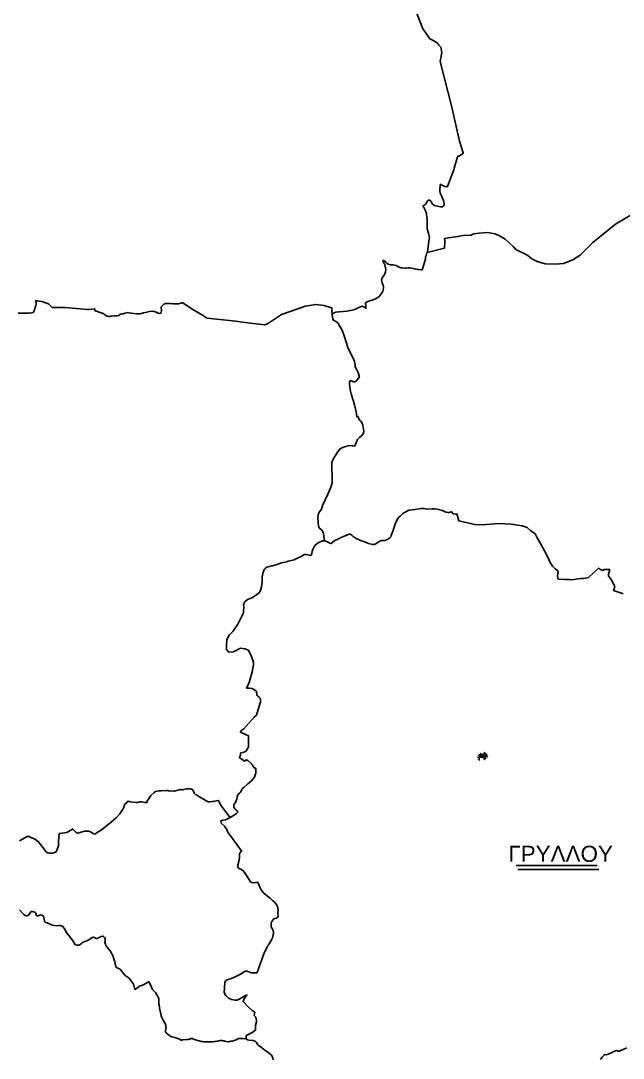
# Model space of a CAD drawing. Header units: metres. Extents: x 245125 to 394351, y 270578 to 4233311.
# Drawn here: x 291148 to 294904, y 4160331 to 4166793 of the extents above; entities that cross this region are included whole.
import ezdxf
from ezdxf.enums import TextEntityAlignment as Align
from ezdxf.lldxf.tags import DXFTag

# ---------------------------------------------------------------- set-up
doc = ezdxf.new("R2010")
doc.units = ezdxf.units.M
doc.linetypes.add('DASHDOT', pattern=[25.4, 12.7, -6.35, 0, -6.35])
for name, color, linetype in [('4495-(228-329)', 103, 'Continuous'), ('ASTOTA', 7, 'Continuous'), ('topo2018', 5, 'Continuous'), ('ΗΛΕΙΑ_Ονομασία ΟΤΑ_ΟΚΧΕ', 6, 'Continuous')]:
    doc.layers.add(name, color=color, linetype=linetype)
doc.styles.add('ARIAL', font='arial.ttf')
doc.styles.get("Standard").update_dxf_attribs({"font": 'arial.ttf'})
tags = doc.linetypes.add('HIDDEN', pattern=[0.375, 0.25, -0.125]).pattern_tags.tags
tags[6:7] = [DXFTag(74, 4), DXFTag(75, 0), DXFTag(340, '0'), DXFTag(46, 1.0), DXFTag(50, 0.0), DXFTag(44, 0.0), DXFTag(45, 0.0)]
tags[4:5] = [DXFTag(74, 4), DXFTag(75, 0), DXFTag(340, '0'), DXFTag(46, 1.0), DXFTag(50, 0.0), DXFTag(44, 0.0), DXFTag(45, 0.0)]

msp = doc.modelspace()

# ---------------------------------------------------------------- linework, layer by layer
at = {"layer": '4495-(228-329)', "color": 103}
for p, q in [((294236.6, 4161531.9), (294740.9, 4161531.9)), ((294247.4, 4161506.6), (294751.8, 4161506.6))]:
    msp.add_line(p, q, dxfattribs=at)
at = {"layer": 'ASTOTA', "color": 253, "linetype": 'HIDDEN', "ltscale": 300}
for points in [[(293609.9, 4166853.4), (293654.4, 4166743.2), (293666.7, 4166725.2), (293693.1, 4166686.2), (293695.7, 4166682.3), (293742.5, 4166656.3), (293755.1, 4166640.8), (293766.2, 4166627.2), (293772.4, 4166594.3), (293763, 4166538.8), (293835.1, 4166254.7), (293883.8, 4166043.5), (293904.9, 4165970.1), (293905.3, 4165968.4), (293906.3, 4165965.2), (293890.6, 4165956.4), (293880.9, 4165950.1), (293872.1, 4165949.8), (293870.7, 4165944.9), (293854, 4165889.6), (293844.6, 4165858.3), (293839.1, 4165843.3), (293808.8, 4165761), (293807.7, 4165758), (293792.6, 4165759.6), (293782, 4165764.5), (293768.2, 4165772.9), (293763.9, 4165773.1), (293762.1, 4165770.6), (293762, 4165760.3), (293760, 4165745.7), (293759.8, 4165732.1), (293763.3, 4165717.8), (293770.7, 4165701.9), (293782.4, 4165673.1), (293786.2, 4165662.5), (293787.8, 4165653.6), (293786.4, 4165642.4), (293781.6, 4165636.9), (293774.3, 4165633.9), (293763.3, 4165633), (293746, 4165636.7), (293727.3, 4165641.9), (293715.3, 4165650.9), (293705.9, 4165664.5), (293700.8, 4165672), (293694.6, 4165674.9), (293688.5, 4165674.5), (293683.9, 4165669.9), (293676.5, 4165658.5), (293672, 4165651.1), (293664.3, 4165644.3), (293655.4, 4165639.7), (293656.7, 4165637), (293668.1, 4165613.1), (293670.6, 4165607.7), (293677.8, 4165592.6), (293680.4, 4165563.8), (293680.5, 4165558.2), (293681.6, 4165520.4), (293682.2, 4165502.5), (293682.4, 4165496.1), (293687.8, 4165474.8), (293689.1, 4165469.4), (293695.7, 4165443.1), (293692.6, 4165421.4), (293682.5, 4165350.5), (293681.5, 4165349.2), (293679.7, 4165346.4), (293674.7, 4165329.7), (293671.9, 4165322.5), (293670.1, 4165310), (293663.7, 4165280.3), (293649.3, 4165241.6), (293648.7, 4165240.1), (293632.5, 4165242.5), (293622.1, 4165243.1), (293610.4, 4165245.4), (293596.1, 4165249.1), (293583.6, 4165252.5), (293574.8, 4165253.4), (293563.4, 4165253.6), (293552.2, 4165251.8), (293542.8, 4165251.4), (293526.6, 4165252.7), (293516.8, 4165254.6), (293502.2, 4165260.8), (293488.3, 4165268), (293477.9, 4165269.9), (293466.5, 4165271.8), (293453.8, 4165272.9), (293439.4, 4165276.9), (293430.2, 4165282.9), (293419.7, 4165292.4), (293410.7, 4165299.6), (293406.1, 4165298.8), (293404.5, 4165295.8), (293411, 4165284.1), (293416.8, 4165273.8), (293419.5, 4165264.6), (293422.2, 4165254), (293423, 4165241), (293421.5, 4165229), (293418.5, 4165217), (293413.3, 4165208), (293405.1, 4165197.7), (293398.2, 4165186.3), (293397.1, 4165175.9), (293401.7, 4165159.5), (293405.6, 4165149.1), (293408.5, 4165138.3), (293408.7, 4165127.1), (293407.4, 4165117.7), (293404.7, 4165107.2), (293399.9, 4165097.5), (293390.5, 4165085.3), (293379.5, 4165073.8), (293369.8, 4165066.5), (293359.6, 4165061), (293345.4, 4165054), (293331.8, 4165050.6), (293321.4, 4165047.7), (293302.6, 4165039.6), (293297, 4165034.7), (293300, 4165012.3), (293300, 4165002.3), (293287.4, 4165010.7), (293276.4, 4165014), (293259.4, 4165009.2), (293230.6, 4164993.9), (293213.1, 4164989.1), (293180, 4164982.8), (293156.9, 4164981.2), (293133.2, 4164980), (293129.3, 4164980), (293112.3, 4164977.5), (293100.8, 4164972.6), (293089.3, 4164965.8), (293088.3, 4164988.7), (293086.4, 4165004.6), (293084.6, 4165005.2), (293039.3, 4165018.5), (292987.1, 4165026.1), (292923.2, 4165014.4), (292773.2, 4164963.8), (292692, 4164909.5), (292684.8, 4164904.8), (292681.6, 4164902.6), (292677.9, 4164901.6), (292669.2, 4164899.1), (292666.6, 4164898.3), (292581, 4164908.3), (292515.8, 4164917), (292488.8, 4164920.6), (292311.2, 4164939.3), (292294.8, 4164949.4), (292290.6, 4164952.1), (292222, 4164994.8), (292184.9, 4165017.9), (292158.8, 4165036.1), (292157.9, 4165036.8), (292145.6, 4165033.7), (292132, 4165029.7), (292117.4, 4165028.5), (292098.1, 4165029.4), (292079.8, 4165031.1), (292062, 4165032.1), (292053.1, 4165030.9), (292046.3, 4165029), (292041, 4165026.8), (292030.9, 4165019.6), (292023.8, 4165010.5), (292024, 4165002), (292025.5, 4164993), (292024.9, 4164985.7), (292022.6, 4164977.5), (292019.4, 4164971.4), (292014, 4164968.5), (292004.5, 4164970.7), (291993.2, 4164977.7), (291980.5, 4164981.1), (291968.7, 4164983.3), (291951.8, 4164981.8), (291934.5, 4164977.6), (291914.2, 4164974.1), (291892.5, 4164966.1), (291889.1, 4164966.4), (291883.6, 4164966.7), (291869, 4164967.7), (291837, 4164971.4), (291825.2, 4164972.3), (291815.1, 4164974.7), (291808.2, 4164973.9), (291797.4, 4164971.2), (291788.7, 4164967.7), (291779.4, 4164966.9), (291770.6, 4164965.2), (291767, 4164962.3), (291763.5, 4164958.5), (291760.5, 4164956.9), (291756.3, 4164955.7), (291747, 4164955.1), (291730.9, 4164955.1), (291711.1, 4164953.2), (291705.3, 4164952.5), (291699.2, 4164950.8), (291694.7, 4164950.5), (291675.8, 4164956.3), (291673.9, 4164956.9), (291673.6, 4164961.6), (291669.4, 4164965.9), (291661.6, 4164968.9), (291638.2, 4164976.6), (291621.2, 4164983.8), (291618, 4164984.5), (291612.3, 4164985.8), (291611.1, 4164986.1), (291609.3, 4164997.4), (291607.4, 4164997.3), (291571.6, 4164994.1), (291564.1, 4164994.7), (291448.3, 4165004.1), (291423, 4165006.2), (291410, 4165007.3), (291343.6, 4165005.9), (291321.4, 4165029.5), (291280.3, 4165043.2), (291249.9, 4165047.6), (291240.7, 4165047.4), (291239.6, 4165047.4), (291243.6, 4165038.8), (291244.8, 4165035.4), (291245.3, 4165031.8), (291244.9, 4165027), (291243, 4165018.4), (291236.9, 4165001.3), (291234.9, 4164996.3), (291234.3, 4164991.7), (291233, 4164986.7), (291230.9, 4164981.8), (291228.6, 4164978.5), (291224.2, 4164975.6), (291214.9, 4164973.9), (291202.8, 4164971.7), (291186.6, 4164970.3), (291153.9, 4164971.8), (291131.4, 4164971.6)], [(293609.9, 4166853.4), (293654.4, 4166743.2), (293666.7, 4166725.2), (293693.1, 4166686.2), (293695.7, 4166682.3), (293742.5, 4166656.3), (293755.1, 4166640.8), (293766.2, 4166627.2), (293772.4, 4166594.3), (293763, 4166538.8), (293835.1, 4166254.7), (293883.8, 4166043.5), (293904.9, 4165970.1), (293905.3, 4165968.4), (293906.3, 4165965.2), (293890.6, 4165956.4), (293880.9, 4165950.1), (293872.1, 4165949.8), (293870.7, 4165944.9), (293854, 4165889.6), (293844.6, 4165858.3), (293839.1, 4165843.3), (293808.8, 4165761), (293807.7, 4165758), (293792.6, 4165759.6), (293782, 4165764.5), (293768.2, 4165772.9), (293763.9, 4165773.1), (293762.1, 4165770.6), (293762, 4165760.3), (293760, 4165745.7), (293759.8, 4165732.1), (293763.3, 4165717.8), (293770.7, 4165701.9), (293782.4, 4165673.1), (293786.2, 4165662.5), (293787.8, 4165653.6), (293786.4, 4165642.4), (293781.6, 4165636.9), (293774.3, 4165633.9), (293763.3, 4165633), (293746, 4165636.7), (293727.3, 4165641.9), (293715.3, 4165650.9), (293705.9, 4165664.5), (293700.8, 4165672), (293694.6, 4165674.9), (293688.5, 4165674.5), (293683.9, 4165669.9), (293676.5, 4165658.5), (293672, 4165651.1), (293664.3, 4165644.3), (293655.4, 4165639.7), (293656.7, 4165637), (293668.1, 4165613.1), (293670.6, 4165607.7), (293677.8, 4165592.6), (293680.4, 4165563.8), (293680.5, 4165558.2), (293681.6, 4165520.4), (293682.2, 4165502.5), (293682.4, 4165496.1), (293687.8, 4165474.8), (293689.1, 4165469.4), (293695.7, 4165443.1), (293692.6, 4165421.4), (293682.5, 4165350.5), (293681.5, 4165349.2), (293679.7, 4165346.4), (293674.7, 4165329.7), (293671.9, 4165322.5), (293670.1, 4165310), (293663.7, 4165280.3), (293649.3, 4165241.6), (293648.7, 4165240.1), (293632.5, 4165242.5), (293622.1, 4165243.1), (293610.4, 4165245.4), (293596.1, 4165249.1), (293583.6, 4165252.5), (293574.8, 4165253.4), (293563.4, 4165253.6), (293552.2, 4165251.8), (293542.8, 4165251.4), (293526.6, 4165252.7), (293516.8, 4165254.6), (293502.2, 4165260.8), (293488.3, 4165268), (293477.9, 4165269.9), (293466.5, 4165271.8), (293453.8, 4165272.9), (293439.4, 4165276.9), (293430.2, 4165282.9), (293419.7, 4165292.4), (293410.7, 4165299.6), (293406.1, 4165298.8), (293404.5, 4165295.8), (293411, 4165284.1), (293416.8, 4165273.8), (293419.5, 4165264.6), (293422.2, 4165254), (293423, 4165241), (293421.5, 4165229), (293418.5, 4165217), (293413.3, 4165208), (293405.1, 4165197.7), (293398.2, 4165186.3), (293397.1, 4165175.9), (293401.7, 4165159.5), (293405.6, 4165149.1), (293408.5, 4165138.3), (293408.7, 4165127.1), (293407.4, 4165117.7), (293404.7, 4165107.2), (293399.9, 4165097.5), (293390.5, 4165085.3), (293379.5, 4165073.8), (293369.8, 4165066.5), (293359.6, 4165061), (293345.4, 4165054), (293331.8, 4165050.6), (293321.4, 4165047.7), (293302.6, 4165039.6), (293297, 4165034.7), (293300, 4165012.3), (293300, 4165002.3), (293287.4, 4165010.7), (293276.4, 4165014), (293259.4, 4165009.2), (293230.6, 4164993.9), (293213.1, 4164989.1), (293180, 4164982.8), (293156.9, 4164981.2), (293133.2, 4164980), (293129.3, 4164980), (293112.3, 4164977.5), (293100.8, 4164972.6), (293089.3, 4164965.8), (293088.3, 4164988.7), (293086.4, 4165004.6), (293084.6, 4165005.2), (293039.3, 4165018.5), (292987.1, 4165026.1), (292923.2, 4165014.4), (292773.2, 4164963.8), (292692, 4164909.5), (292684.8, 4164904.8), (292681.6, 4164902.6), (292677.9, 4164901.6), (292669.2, 4164899.1), (292666.6, 4164898.3), (292581, 4164908.3), (292515.8, 4164917), (292488.8, 4164920.6), (292311.2, 4164939.3), (292294.8, 4164949.4), (292290.6, 4164952.1), (292222, 4164994.8), (292184.9, 4165017.9), (292158.8, 4165036.1), (292157.9, 4165036.8), (292145.6, 4165033.7), (292132, 4165029.7), (292117.4, 4165028.5), (292098.1, 4165029.4), (292079.8, 4165031.1), (292062, 4165032.1), (292053.1, 4165030.9), (292046.3, 4165029), (292041, 4165026.8), (292030.9, 4165019.6), (292023.8, 4165010.5), (292024, 4165002), (292025.5, 4164993), (292024.9, 4164985.7), (292022.6, 4164977.5), (292019.4, 4164971.4), (292014, 4164968.5), (292004.5, 4164970.7), (291993.2, 4164977.7), (291980.5, 4164981.1), (291968.7, 4164983.3), (291951.8, 4164981.8), (291934.5, 4164977.6), (291914.2, 4164974.1), (291892.5, 4164966.1), (291889.1, 4164966.4), (291883.6, 4164966.7), (291869, 4164967.7), (291837, 4164971.4), (291825.2, 4164972.3), (291815.1, 4164974.7), (291808.2, 4164973.9), (291797.4, 4164971.2), (291788.7, 4164967.7), (291779.4, 4164966.9), (291770.6, 4164965.2), (291767, 4164962.3), (291763.5, 4164958.5), (291760.5, 4164956.9), (291756.3, 4164955.7), (291747, 4164955.1), (291730.9, 4164955.1), (291711.1, 4164953.2), (291705.3, 4164952.5), (291699.2, 4164950.8), (291694.7, 4164950.5), (291675.8, 4164956.3), (291673.9, 4164956.9), (291673.6, 4164961.6), (291669.4, 4164965.9), (291661.6, 4164968.9), (291638.2, 4164976.6), (291621.2, 4164983.8), (291618, 4164984.5), (291612.3, 4164985.8), (291611.1, 4164986.1), (291609.3, 4164997.4), (291607.4, 4164997.3), (291571.6, 4164994.1), (291564.1, 4164994.7), (291448.3, 4165004.1), (291423, 4165006.2), (291410, 4165007.3), (291343.6, 4165005.9), (291321.4, 4165029.5), (291280.3, 4165043.2), (291249.9, 4165047.6), (291240.7, 4165047.4), (291239.6, 4165047.4), (291243.6, 4165038.8), (291244.8, 4165035.4), (291245.3, 4165031.8), (291244.9, 4165027), (291243, 4165018.4), (291236.9, 4165001.3), (291234.9, 4164996.3), (291234.3, 4164991.7), (291233, 4164986.7), (291230.9, 4164981.8), (291228.6, 4164978.5), (291224.2, 4164975.6), (291214.9, 4164973.9), (291202.8, 4164971.7), (291186.6, 4164970.3), (291153.9, 4164971.8), (291131.4, 4164971.6)], [(294904, 4163223.7), (294899.1, 4163225.2), (294842.1, 4163242.9), (294847.5, 4163254), (294851.4, 4163269.7), (294844.3, 4163282.1), (294825.5, 4163315.6), (294811, 4163333), (294812.6, 4163345.5), (294819.1, 4163374.2), (294816.3, 4163374.3), (294793.4, 4163375.5), (294784.8, 4163374.9), (294775.8, 4163369.2), (294762.3, 4163373.8), (294749.9, 4163382.4), (294687.8, 4163324.4), (294657.3, 4163318.8), (294637.4, 4163317.7), (294595.3, 4163312.4), (294578.3, 4163309.6), (294566, 4163311.4), (294537.4, 4163312.8), (294500, 4163314.6), (294495.1, 4163318.1), (294493, 4163336.5), (294496.9, 4163355.3), (294493, 4163369.1), (294479.5, 4163379), (294466.6, 4163391.6), (294462.1, 4163396), (294446.2, 4163421.5), (294439.3, 4163437), (294423.5, 4163472.1), (294389.3, 4163532.9), (294387.1, 4163536.8), (294369.4, 4163568.3), (294353.7, 4163596.1), (294326.8, 4163615.6), (294304.3, 4163637.3), (294273.9, 4163647), (294203.3, 4163657.2), (294127.5, 4163660.4), (294024.3, 4163652.9), (293977.5, 4163654.7), (293879.7, 4163677.4), (293867, 4163722), (293855.4, 4163719.9), (293844.9, 4163722), (293840.3, 4163725.2), (293834.3, 4163733.1), (293830.3, 4163734.4), (293821.1, 4163730.7), (293813.2, 4163729.8), (293798, 4163732), (293778, 4163741.2), (293743, 4163750.7), (293729.2, 4163752.7), (293711.7, 4163752.6), (293678.7, 4163751.3), (293662.1, 4163753.9), (293644.1, 4163754.1), (293632.6, 4163751.9), (293604.2, 4163747.4), (293573.6, 4163744.1), (293569.5, 4163743.4), (293563.5, 4163742.3), (293545.2, 4163732), (293529.9, 4163724.3), (293524.3, 4163717.3), (293512.9, 4163706.5), (293503.2, 4163698.3), (293492.9, 4163681.5), (293483.2, 4163662.8), (293469.3, 4163619.8), (293463.3, 4163603.5), (293457.5, 4163585.6), (293454.3, 4163577.8), (293445.7, 4163570.7), (293435.4, 4163564.4), (293424.4, 4163557), (293417, 4163555.4), (293399.9, 4163555.4), (293386.5, 4163550.7), (293375.7, 4163544.1), (293361.5, 4163534.6), (293352.3, 4163530.2), (293346.5, 4163529.6), (293334.1, 4163532), (293315.8, 4163537.1), (293286, 4163549.8), (293273, 4163554.1), (293257.3, 4163558.7), (293238.2, 4163568.6), (293221.2, 4163580), (293213.1, 4163586.7), (293207.9, 4163591.1), (293202.8, 4163593.8), (293197.4, 4163594.4), (293190.2, 4163592.4), (293164.3, 4163582.1), (293150.6, 4163575.5), (293119.6, 4163561.8), (293106.9, 4163555.1), (293088.4, 4163542.2), (293088, 4163541.7), (293083, 4163535), (293080.3, 4163535.9), (293074, 4163538), (293059.4, 4163546.6), (293042, 4163553), (293037.8, 4163580.2), (293034.9, 4163600.2), (293032.1, 4163609.6), (293026.1, 4163616.7), (293010.9, 4163632), (293004.6, 4163645.5), (293002.8, 4163669.9), (293000.3, 4163698.8), (293001.4, 4163715.5), (293006.8, 4163727.7), (293022.7, 4163749.5), (293030.1, 4163772.5), (293062.9, 4163843.6), (293078.6, 4163882.1), (293087.1, 4163906.4), (293087.6, 4163908.1), (293089.3, 4163913), (293090.3, 4163916.1), (293088.1, 4164043.1), (293102.8, 4164072.9), (293123.6, 4164105.5), (293137.1, 4164124.7), (293145.1, 4164129.4), (293155.1, 4164135.4), (293172.1, 4164141.3), (293188.2, 4164145.3), (293197.1, 4164146.1), (293213.2, 4164145.4), (293220.7, 4164144), (293228.8, 4164143.8), (293232.1, 4164149.3), (293240, 4164170.7), (293247.6, 4164184.9), (293261, 4164198.1), (293273.1, 4164207.2), (293281.9, 4164218.9), (293285.9, 4164232.5), (293285.6, 4164249.6), (293281.1, 4164272.9), (293274.7, 4164289.7), (293264.5, 4164302.4), (293257.7, 4164307.3), (293252.4, 4164325.6), (293252.2, 4164326.3), (293250.5, 4164328.1), (293247.3, 4164326.1), (293243.8, 4164325.5), (293238.8, 4164356.1), (293228.9, 4164399.6), (293220.4, 4164430.2), (293217.5, 4164432.6), (293208.5, 4164469.4), (293203.5, 4164484.8), (293199.9, 4164511.3), (293197, 4164530.4), (293196.9, 4164531.3), (293196.5, 4164538.3), (293197.7, 4164544), (293199, 4164548.2), (293200.4, 4164550.1), (293202.9, 4164550.5), (293207.4, 4164549.2), (293224.3, 4164542.6), (293230, 4164543.4), (293237.1, 4164547.1), (293242.5, 4164552.1), (293246.7, 4164558), (293249.5, 4164565.3), (293251.1, 4164566), (293254.5, 4164567.6), (293259.7, 4164569.9), (293251.5, 4164602.4), (293240.7, 4164622.2), (293233.7, 4164636.9), (293231.7, 4164651.7), (293229.2, 4164671.2), (293222.8, 4164687.7), (293210, 4164709.3), (293186.5, 4164757.5), (293166.1, 4164823.9), (293152.3, 4164864.9), (293136, 4164892.5), (293124.7, 4164910.1), (293112.6, 4164918.7), (293096.9, 4164927.1), (293092.6, 4164933.6), (293090.9, 4164948.2), (293090, 4164958), (293089.3, 4164965.8), (293100.8, 4164972.6), (293112.3, 4164977.5), (293129.3, 4164980), (293133.2, 4164980), (293156.9, 4164981.2), (293180, 4164982.8), (293213.1, 4164989.1), (293230.6, 4164993.9), (293259.4, 4165009.2), (293276.4, 4165014), (293287.4, 4165010.7), (293300, 4165002.3), (293300, 4165010.1), (293300, 4165012.3), (293297, 4165034.7), (293302.6, 4165039.6), (293321.4, 4165047.7), (293331.8, 4165050.6), (293345.4, 4165054), (293359.6, 4165061), (293369.8, 4165066.5), (293379.5, 4165073.8), (293390.5, 4165085.3), (293399.9, 4165097.5), (293404.7, 4165107.2), (293407.4, 4165117.7), (293408.7, 4165127.1), (293408.5, 4165138.3), (293405.6, 4165149.1), (293401.7, 4165159.5), (293397.1, 4165175.9), (293398.2, 4165186.3), (293405.1, 4165197.7), (293413.3, 4165208), (293418.5, 4165217), (293421.5, 4165229), (293423, 4165241), (293422.2, 4165254), (293419.5, 4165264.6), (293416.8, 4165273.8), (293411, 4165284.1), (293404.5, 4165295.8), (293406.1, 4165298.8), (293410.7, 4165299.6), (293419.7, 4165292.4), (293430.2, 4165282.9), (293439.4, 4165276.9), (293453.8, 4165272.9), (293466.5, 4165271.8), (293477.9, 4165269.9), (293488.3, 4165268), (293502.2, 4165260.8), (293516.8, 4165254.6), (293526.6, 4165252.7), (293542.8, 4165251.4), (293552.2, 4165251.8), (293563.4, 4165253.6), (293574.8, 4165253.4), (293583.6, 4165252.5), (293596.1, 4165249.1), (293610.4, 4165245.4), (293622.1, 4165243.1), (293632.5, 4165242.5), (293648.7, 4165240.1), (293649.3, 4165241.6), (293663.7, 4165280.3), (293670.1, 4165310), (293671.9, 4165322.5), (293674.7, 4165329.7), (293679.7, 4165346.4), (293681.5, 4165349.2), (293789.2, 4165375.4), (293792.2, 4165418.4), (293792.5, 4165421.9), (293790.5, 4165436.6), (293814.8, 4165439.9), (293872.6, 4165448.7), (293916.4, 4165457.3), (293937.8, 4165455.5), (293952.6, 4165456.7), (293969.2, 4165466.1), (294005.9, 4165468.9), (294058, 4165473.5), (294106.2, 4165465.3), (294135.5, 4165451.2), (294167.5, 4165432.6), (294217.7, 4165387.4), (294231.9, 4165369.5), (294242.9, 4165364.6), (294255.1, 4165357.8), (294282.3, 4165345.3), (294308.7, 4165329.7), (294332.9, 4165310.3), (294367.9, 4165293.2), (294415.9, 4165278.9), (294480.4, 4165277.2), (294531.2, 4165281.2), (294588.5, 4165303), (294635.7, 4165332.1), (294668.2, 4165365.4), (294713.9, 4165412.3), (294801, 4165482.4), (294854.8, 4165525.9), (294957.4, 4165585.4)], [(291131.4, 4164971.6), (291153.9, 4164971.8), (291186.6, 4164970.3), (291202.8, 4164971.7), (291214.9, 4164973.9), (291224.2, 4164975.6), (291228.6, 4164978.5), (291230.9, 4164981.8), (291233, 4164986.7), (291234.3, 4164991.7), (291234.9, 4164996.3), (291236.9, 4165001.3), (291243, 4165018.4), (291244.9, 4165027), (291245.3, 4165031.8), (291244.8, 4165035.4), (291243.6, 4165038.8), (291239.6, 4165047.4), (291240.7, 4165047.4), (291249.9, 4165047.6), (291280.3, 4165043.2), (291321.4, 4165029.5), (291343.6, 4165005.9), (291410, 4165007.3), (291423, 4165006.2), (291448.3, 4165004.1), (291564.1, 4164994.7), (291571.6, 4164994.1), (291607.4, 4164997.3), (291609.3, 4164997.4), (291611.1, 4164986.1), (291612.3, 4164985.8), (291618, 4164984.5), (291621.2, 4164983.8), (291638.2, 4164976.6), (291661.6, 4164968.9), (291669.4, 4164965.9), (291673.6, 4164961.6), (291673.9, 4164956.9), (291675.8, 4164956.3), (291694.7, 4164950.5), (291699.2, 4164950.8), (291705.3, 4164952.5), (291711.1, 4164953.2), (291730.9, 4164955.1), (291747, 4164955.1), (291756.3, 4164955.7), (291760.5, 4164956.9), (291763.5, 4164958.5), (291767, 4164962.3), (291770.6, 4164965.2), (291779.4, 4164966.9), (291788.7, 4164967.7), (291797.4, 4164971.2), (291808.2, 4164973.9), (291815.1, 4164974.7), (291825.2, 4164972.3), (291837, 4164971.4), (291869, 4164967.7), (291883.6, 4164966.7), (291889.1, 4164966.4), (291892.5, 4164966.1), (291914.2, 4164974.1), (291934.5, 4164977.6), (291951.8, 4164981.8), (291968.7, 4164983.3), (291980.5, 4164981.1), (291993.2, 4164977.7), (292004.5, 4164970.7), (292014, 4164968.5), (292019.4, 4164971.4), (292022.6, 4164977.5), (292024.9, 4164985.7), (292025.5, 4164993), (292024, 4165002), (292023.8, 4165010.5), (292030.9, 4165019.6), (292041, 4165026.8), (292046.3, 4165029), (292053.1, 4165030.9), (292062, 4165032.1), (292079.8, 4165031.1), (292098.1, 4165029.4), (292117.4, 4165028.5), (292132, 4165029.7), (292145.6, 4165033.7), (292157.9, 4165036.8), (292158.8, 4165036.1), (292184.9, 4165017.9), (292222, 4164994.8), (292290.6, 4164952.1), (292294.8, 4164949.4), (292311.2, 4164939.3), (292488.8, 4164920.6), (292515.8, 4164917), (292581, 4164908.3), (292666.6, 4164898.3), (292669.2, 4164899.1), (292677.9, 4164901.6), (292681.6, 4164902.6), (292684.8, 4164904.8), (292692, 4164909.5), (292773.2, 4164963.8), (292923.2, 4165014.4), (292987.1, 4165026.1), (293039.3, 4165018.5), (293084.6, 4165005.2), (293086.4, 4165004.6), (293088.3, 4164988.7), (293089.3, 4164965.8), (293090, 4164958.1), (293090.9, 4164948.2), (293092.6, 4164933.6), (293096.9, 4164927.1), (293112.6, 4164918.7), (293124.7, 4164910.1), (293136, 4164892.5), (293152.3, 4164864.9), (293166.1, 4164823.9), (293186.5, 4164757.5), (293210, 4164709.3), (293222.8, 4164687.7), (293229.2, 4164671.2), (293231.7, 4164651.7), (293233.7, 4164636.9), (293240.7, 4164622.2), (293251.5, 4164602.4), (293259.7, 4164569.9), (293254.5, 4164567.6), (293251.1, 4164566), (293249.5, 4164565.3), (293246.7, 4164558), (293242.5, 4164552.1), (293237.1, 4164547.1), (293230, 4164543.4), (293224.3, 4164542.6), (293207.4, 4164549.2), (293202.9, 4164550.5), (293200.4, 4164550.1), (293199, 4164548.2), (293197.7, 4164544), (293196.5, 4164538.3), (293196.9, 4164531.3), (293197, 4164530.4), (293199.9, 4164511.3), (293203.5, 4164484.8), (293208.5, 4164469.4), (293217.5, 4164432.6), (293220.4, 4164430.2), (293228.9, 4164399.6), (293238.8, 4164356.1), (293243.8, 4164325.5), (293247.3, 4164326.1), (293250.5, 4164328.1), (293252.2, 4164326.3), (293252.4, 4164325.6), (293257.7, 4164307.3), (293264.5, 4164302.4), (293274.7, 4164289.7), (293281.1, 4164272.9), (293285.6, 4164249.6), (293285.9, 4164232.5), (293281.9, 4164218.9), (293273.1, 4164207.2), (293261, 4164198.1), (293247.6, 4164184.9), (293240, 4164170.7), (293232.1, 4164149.3), (293228.8, 4164143.8), (293220.7, 4164144), (293213.2, 4164145.4), (293197.1, 4164146.1), (293188.2, 4164145.3), (293172.1, 4164141.3), (293155.1, 4164135.4), (293145.1, 4164129.4), (293137.1, 4164124.7), (293123.6, 4164105.5), (293102.8, 4164072.9), (293088.1, 4164043.1), (293090.3, 4163916.1), (293089.3, 4163913), (293087.6, 4163908.1), (293087.1, 4163906.4), (293078.6, 4163882.1), (293062.9, 4163843.6), (293030.1, 4163772.5), (293022.7, 4163749.5), (293006.8, 4163727.7), (293001.4, 4163715.5), (293000.3, 4163698.8), (293002.8, 4163669.9), (293004.6, 4163645.5), (293010.9, 4163632), (293026.1, 4163616.7), (293032.1, 4163609.6), (293034.9, 4163600.2), (293037.8, 4163580.2), (293042, 4163553), (293030, 4163553.7), (293001.4, 4163541.2), (292982, 4163523.8), (292970.7, 4163504.4), (292965.1, 4163488.6), (292962.5, 4163471.7), (292956.3, 4163460.9), (292929.2, 4163467.8), (292917.6, 4163468.3), (292896.5, 4163454.7), (292878.4, 4163446.8), (292853, 4163435.8), (292814.6, 4163425.6), (292806.2, 4163423.4), (292773.6, 4163416.8), (292738.9, 4163402.9), (292718.2, 4163397.9), (292712.8, 4163396.5), (292682.2, 4163388.6), (292672.9, 4163382.9), (292664.6, 4163374.4), (292657.2, 4163350.4), (292653.9, 4163328.9), (292653.3, 4163319.4), (292653.3, 4163319.3), (292653.1, 4163316.2), (292652.1, 4163299.1), (292648.9, 4163264), (292640.1, 4163239.4), (292629.8, 4163225.4), (292614.4, 4163214.4), (292593.2, 4163199.3), (292577.6, 4163194.6), (292562.3, 4163186.9), (292548.5, 4163177.9), (292541.6, 4163167.6), (292537.6, 4163153.3), (292537.9, 4163140.1), (292537.2, 4163117.1), (292535.9, 4163104), (292527.3, 4163083.2), (292513.2, 4163059.4), (292501.7, 4163034.8), (292477.9, 4163001), (292469.8, 4162989.5), (292447, 4162966), (292433, 4162939.3), (292430.1, 4162902.7), (292430.6, 4162876.7), (292446.1, 4162860.5), (292474.5, 4162862), (292517.2, 4162885), (292545.6, 4162880.9), (292567.3, 4162872.4), (292576.4, 4162852.9), (292582.1, 4162843), (292598.8, 4162798.1), (292598.9, 4162780.6), (292595.9, 4162759.8), (292593.3, 4162744.6), (292584.6, 4162714.8), (292577.3, 4162692), (292569.1, 4162664.5), (292562, 4162649.4), (292555.5, 4162636), (292555.9, 4162636), (292571.8, 4162636.6), (292572.9, 4162636.4), (292590, 4162633.2), (292608.4, 4162623.5), (292617.1, 4162615.4), (292618.6, 4162608.8), (292619.2, 4162602.9), (292619.1, 4162593.6), (292621.1, 4162589.4), (292626.9, 4162585.3), (292632, 4162581.7), (292641.1, 4162572.7), (292642.6, 4162564.7), (292642.1, 4162548.1), (292633.4, 4162522.9), (292618.8, 4162468.3), (292602.5, 4162455.8), (292537.5, 4162379.4), (292522.7, 4162371.4), (292517.9, 4162360.6), (292549.4, 4162346.6), (292567.5, 4162339.1), (292567.8, 4162271.2), (292562.9, 4162262.5), (292553, 4162244.8), (292545.6, 4162239.4), (292533.5, 4162235.4), (292519.9, 4162231.9), (292517.1, 4162228.7), (292518.9, 4162221.4), (292517.6, 4162215.4), (292512.8, 4162208.1), (292514.3, 4162200.8), (292543.7, 4162181.6), (292552.5, 4162189.2), (292560.6, 4162187.4), (292564, 4162185.1), (292584.9, 4162166.9), (292590.6, 4162160.4), (292595.2, 4162152.8), (292601.6, 4162143.5), (292606.2, 4162138), (292614.6, 4162136.9), (292613.3, 4162121.8), (292612.9, 4162113.8), (292613.3, 4162107), (292609.9, 4162095.6), (292605.1, 4162081.6), (292583.9, 4162057.1), (292576.4, 4162050.5), (292574.4, 4162048.7), (292563.7, 4162039.7), (292562.4, 4162038.3), (292558.6, 4162035.3), (292540.1, 4162019.8), (292530.8, 4162010.7), (292527.3, 4162006.1), (292525.6, 4162003.8), (292521.8, 4161994.4), (292517.8, 4161987.8), (292512, 4161982.1), (292504.3, 4161974.7), (292501.7, 4161970.4), (292500.1, 4161965.4), (292494.6, 4161944.9), (292490.9, 4161933.9), (292486.2, 4161924.5), (292476.3, 4161912), (292477.1, 4161896.4), (292478.4, 4161890.2), (292484.9, 4161881.3), (292491.8, 4161876.5), (292496.8, 4161871.6), (292499.8, 4161867.1), (292502, 4161863.7), (292490.9, 4161851.9), (292454.3, 4161830.1), (292450.4, 4161833.4), (292394.4, 4161908.3), (292389.2, 4161916.3), (292386.6, 4161922.7), (292385, 4161928.5), (292381, 4161935.2), (292379.2, 4161934.9), (292348.7, 4161929.6), (292342.1, 4161928.7), (292326.6, 4161927.2), (292320.1, 4161927.3), (292316, 4161927.7), (292311.5, 4161929.1), (292307.8, 4161931), (292261.7, 4161958.1), (292247.3, 4161967.4), (292242.8, 4161970.2), (292239.7, 4161971.8), (292237.2, 4161973.8), (292232.9, 4161977.9), (292230.1, 4161982.1), (292227.7, 4161986.8), (292222.5, 4161998.1), (292220.5, 4162001.5), (292216.8, 4162005.2), (292212.5, 4162007.3), (292207.2, 4162008.4), (292202.2, 4162009.1), (292196.3, 4162009.3), (292187.1, 4162009.2), (292180.9, 4162008.6), (292174, 4162007.4), (292165.2, 4162004.9), (292158.6, 4162003.2), (292153.8, 4162002.4), (292149.7, 4162002.6), (292146.5, 4162004), (292144.9, 4162004.7), (292141.5, 4162003.7), (292107, 4161994.9), (292103.4, 4161994.5), (292086.9, 4161995.1), (292083.6, 4161995), (292075, 4161995.1), (292071.1, 4161995.6), (292067.7, 4161996.3), (292065.4, 4161997.2), (292061.6, 4161998.6), (292060, 4161999), (292058.2, 4161999), (292056.1, 4161998.8), (292023.8, 4161996.3), (292008.9, 4161995.7), (291989, 4161992.8), (291980, 4161986.6), (291958.6, 4161968), (291950.5, 4161954.4), (291945.4, 4161944.6), (291938.8, 4161936.8), (291935.8, 4161929.8), (291934.2, 4161922.8), (291922.1, 4161924.2), (291903.9, 4161927.7), (291891.2, 4161927.7), (291881.5, 4161925), (291876.1, 4161922.8), (291870.4, 4161923.4), (291849.8, 4161926.3), (291830.2, 4161927.1), (291815, 4161931.4), (291806.6, 4161922.4), (291798.2, 4161913.1), (291792.9, 4161903), (291790.1, 4161893), (291782.8, 4161878), (291765.1, 4161852.4), (291742.2, 4161827.5), (291712.6, 4161800.1), (291650.9, 4161753.7), (291625.4, 4161735.9), (291613.4, 4161727.6), (291606, 4161726.7), (291600.6, 4161729.9), (291582.9, 4161740.8), (291570.4, 4161744.4), (291557.4, 4161745.1), (291545.8, 4161744.6), (291531.7, 4161740.5), (291512.9, 4161734.9), (291502, 4161732.4), (291494.8, 4161735.9), (291471.4, 4161760.4), (291466, 4161754.1), (291456.7, 4161748.2), (291435.8, 4161737.6), (291406, 4161732.7), (291387, 4161729.6), (291383.7, 4161683.3), (291383.7, 4161652.9), (291373, 4161625.7), (291368.8, 4161617.2), (291365.8, 4161614.6), (291361.8, 4161611.3), (291345.8, 4161608.3), (291324.7, 4161607.8), (291316.3, 4161609.8), (291305.7, 4161616), (291299.7, 4161624.1), (291293.4, 4161633.3), (291256.3, 4161681.2), (291250.2, 4161685.6), (291246.8, 4161687.4), (291241.9, 4161692.1), (291239.5, 4161693.6), (291227.3, 4161698.9), (291210.5, 4161706.4), (291201, 4161711.2), (291188.2, 4161711.1), (291141.5, 4161683.9)], [(292722.1, 4160321.2), (292717.5, 4160338.9), (292714, 4160345.7), (292709.5, 4160351.4), (292697.3, 4160362.1), (292670.2, 4160380.8), (292648.4, 4160397.6), (292629, 4160411.3), (292624.4, 4160415.7), (292621.2, 4160422.6), (292617.7, 4160429.5), (292612.3, 4160434.6), (292606.6, 4160437.7), (292596.1, 4160440.1), (292570.5, 4160444.1), (292562, 4160445.5), (292553.5, 4160451.2), (292554.4, 4160467.9), (292556.8, 4160473.6), (292574.2, 4160482.9), (292594, 4160493.4), (292612.1, 4160506.7), (292611.6, 4160533.5), (292617.2, 4160561.4), (292615.3, 4160575.8), (292613.3, 4160587.3), (292604.2, 4160597.1), (292608.3, 4160616.7), (292591.3, 4160627.5), (292565.3, 4160650), (292533.7, 4160683.4), (292545.1, 4160708.5), (292558.3, 4160722.6), (292558.3, 4160725.2), (292553.2, 4160724.4), (292544.2, 4160719.7), (292521.4, 4160704.8), (292496.6, 4160693.2), (292483.8, 4160691.7), (292461.6, 4160695.5), (292443.6, 4160704.2), (292426.1, 4160722.3), (292416.2, 4160739.6), (292419.9, 4160802.8), (292424.2, 4160812.5), (292429.5, 4160816.2), (292453, 4160825.4), (292476.1, 4160833.6), (292501.4, 4160845), (292521.2, 4160856.2), (292536.4, 4160865.9), (292540.6, 4160868.6), (292545.8, 4160871.4), (292548.6, 4160872.1), (292552, 4160872.5), (292555.9, 4160872.7), (292559.4, 4160872.5), (292564.6, 4160871.5), (292569, 4160869.6), (292577.7, 4160865.9), (292579.8, 4160865.2), (292586.4, 4160863.4), (292591.6, 4160862.7), (292596.8, 4160862.6), (292603.5, 4160863.5), (292606.7, 4160863.6), (292611.5, 4160863.5), (292615.7, 4160863.5), (292618.6, 4160863.3), (292620.2, 4160863.1), (292621, 4160865.3), (292653.1, 4160951.4), (292667.9, 4160990.8), (292671.7, 4160999.4), (292686.6, 4161027.2), (292688.2, 4161030.2), (292690.5, 4161034.5), (292695.9, 4161042.9), (292702.7, 4161052.8), (292711.3, 4161067.8), (292717.9, 4161080.7), (292720.5, 4161088.5), (292722.5, 4161098.8), (292723.7, 4161106), (292723.9, 4161111.7), (292723.2, 4161117.3), (292722.4, 4161121.2), (292720.9, 4161126.1), (292719.1, 4161130), (292714.8, 4161139.2), (292711.6, 4161145), (292709.9, 4161149.8), (292709.3, 4161153), (292708.8, 4161156.7), (292708.7, 4161161), (292708.8, 4161164), (292709.3, 4161167.9), (292710.2, 4161171.9), (292711, 4161175.1), (292712.2, 4161178.2), (292713.1, 4161180.8), (292714.3, 4161183.1), (292716.4, 4161186.4), (292719.3, 4161190.3), (292724.2, 4161196.3), (292731.2, 4161201.3), (292741.7, 4161203.3), (292748.7, 4161207.3), (292752.5, 4161212.5), (292751.1, 4161233.3), (292751.6, 4161242.9), (292753.4, 4161255.6), (292748, 4161275.4), (292743.1, 4161287.4), (292728.4, 4161304), (292718.5, 4161313.8), (292703.3, 4161328.1), (292677.5, 4161346.8), (292661.9, 4161361.5), (292646.7, 4161378.5), (292639.2, 4161396.6), (292633, 4161413.4), (292624.5, 4161427.6), (292611.9, 4161425.1), (292601.7, 4161423.4), (292589.1, 4161424.9), (292580.7, 4161430.1), (292570.7, 4161445.8), (292559.5, 4161462.9), (292544.1, 4161486.1), (292530.9, 4161501.3), (292519.6, 4161508.4), (292507.8, 4161512.4), (292500.1, 4161524.5), (292506.8, 4161555.7), (292510.8, 4161578.1), (292511.3, 4161603.2), (292517.8, 4161615.4), (292525.6, 4161620.8), (292516.5, 4161632.5), (292505.4, 4161648.1), (292458.7, 4161714.2), (292457.3, 4161716.3), (292451.6, 4161719.5), (292446.7, 4161725.5), (292441.3, 4161734.1), (292437.8, 4161743.4), (292432.4, 4161755.2), (292418.8, 4161775.5), (292400.3, 4161792.2), (292396.6, 4161800.6), (292395.8, 4161810), (292408.3, 4161812.4), (292423.8, 4161815.6), (292431.2, 4161818.1), (292440.2, 4161824.2), (292454.3, 4161830.1), (292490.9, 4161851.9), (292502, 4161863.7), (292499.8, 4161867.1), (292496.8, 4161871.6), (292491.8, 4161876.5), (292484.9, 4161881.3), (292478.4, 4161890.2), (292477.1, 4161896.4), (292476.3, 4161912), (292486.2, 4161924.5), (292490.9, 4161933.9), (292494.6, 4161944.9), (292500.1, 4161965.4), (292501.7, 4161970.4), (292504.3, 4161974.7), (292512, 4161982.1), (292517.8, 4161987.8), (292521.8, 4161994.4), (292525.6, 4162003.8), (292527.3, 4162006.1), (292530.8, 4162010.7), (292540.1, 4162019.8), (292558.6, 4162035.3), (292562.4, 4162038.3), (292563.7, 4162039.7), (292574.4, 4162048.7), (292576.4, 4162050.5), (292583.9, 4162057.1), (292605.1, 4162081.6), (292609.9, 4162095.6), (292613.3, 4162107), (292612.9, 4162113.8), (292613.3, 4162121.8), (292614.6, 4162136.9), (292606.2, 4162138), (292601.6, 4162143.5), (292595.2, 4162152.8), (292590.6, 4162160.4), (292584.9, 4162166.9), (292564, 4162185.1), (292560.6, 4162187.4), (292552.5, 4162189.2), (292543.7, 4162181.6), (292514.3, 4162200.8), (292512.8, 4162208.1), (292517.6, 4162215.4), (292518.9, 4162221.4), (292517.1, 4162228.7), (292519.9, 4162231.9), (292533.5, 4162235.4), (292545.6, 4162239.4), (292553, 4162244.8), (292562.9, 4162262.5), (292567.8, 4162271.2), (292567.5, 4162339.1), (292549.4, 4162346.6), (292517.9, 4162360.6), (292522.7, 4162371.4), (292537.5, 4162379.4), (292602.5, 4162455.8), (292618.8, 4162468.3), (292633.4, 4162522.9), (292642.1, 4162548.1), (292642.6, 4162564.7), (292641.1, 4162572.7), (292632, 4162581.7), (292626.9, 4162585.3), (292621.1, 4162589.4), (292619.1, 4162593.6), (292619.2, 4162602.9), (292618.6, 4162608.8), (292617.1, 4162615.4), (292608.4, 4162623.5), (292590, 4162633.2), (292572.9, 4162636.4), (292571.8, 4162636.6), (292555.9, 4162636), (292555.5, 4162636), (292562, 4162649.4), (292569.1, 4162664.5), (292577.3, 4162692), (292584.6, 4162714.8), (292593.3, 4162744.6), (292595.9, 4162759.8), (292598.9, 4162780.6), (292598.8, 4162798.1), (292582.1, 4162843), (292576.4, 4162852.9), (292567.3, 4162872.4), (292545.6, 4162880.9), (292517.2, 4162885), (292474.5, 4162862), (292446.1, 4162860.5), (292430.6, 4162876.7), (292430.1, 4162902.7), (292433, 4162939.3), (292447, 4162966), (292469.8, 4162989.5), (292477.9, 4163001), (292501.7, 4163034.8), (292513.2, 4163059.4), (292527.3, 4163083.2), (292535.9, 4163104), (292537.2, 4163117.1), (292537.9, 4163140.1), (292537.6, 4163153.3), (292541.6, 4163167.6), (292548.5, 4163177.9), (292562.3, 4163186.9), (292577.6, 4163194.6), (292593.2, 4163199.3), (292614.4, 4163214.4), (292629.8, 4163225.4), (292640.1, 4163239.4), (292648.9, 4163264), (292652.1, 4163299.1), (292653.1, 4163316.2), (292653.3, 4163319.3), (292653.9, 4163328.9), (292657.2, 4163350.4), (292664.6, 4163374.4), (292672.9, 4163382.9), (292682.2, 4163388.6), (292712.8, 4163396.5), (292718.2, 4163397.9), (292738.9, 4163402.9), (292773.6, 4163416.8), (292806.2, 4163423.4), (292814.6, 4163425.6), (292853, 4163435.8), (292878.4, 4163446.8), (292896.5, 4163454.7), (292917.6, 4163468.3), (292929.2, 4163467.8), (292956.3, 4163460.9), (292962.5, 4163471.7), (292965.1, 4163488.6), (292970.7, 4163504.4), (292982, 4163523.8), (293001.4, 4163541.2), (293030, 4163553.7), (293042, 4163553), (293059.4, 4163546.6), (293074, 4163538), (293080.3, 4163535.9), (293083, 4163535), (293088, 4163541.7), (293088.4, 4163542.2), (293106.9, 4163555.1), (293119.6, 4163561.8), (293150.6, 4163575.5), (293164.3, 4163582.1), (293190.2, 4163592.4), (293197.4, 4163594.4), (293202.8, 4163593.8), (293207.9, 4163591.1), (293213.1, 4163586.7), (293221.2, 4163580), (293238.2, 4163568.6), (293257.3, 4163558.7), (293273, 4163554.1), (293286, 4163549.8), (293315.8, 4163537.1), (293334.1, 4163532), (293346.5, 4163529.6), (293352.3, 4163530.2), (293361.5, 4163534.6), (293375.7, 4163544.1), (293386.5, 4163550.7), (293399.9, 4163555.4), (293417, 4163555.4), (293424.4, 4163557), (293435.4, 4163564.4), (293445.7, 4163570.7), (293454.3, 4163577.8), (293457.5, 4163585.6), (293463.3, 4163603.5), (293469.3, 4163619.8), (293483.2, 4163662.8), (293492.9, 4163681.5), (293503.2, 4163698.3), (293512.9, 4163706.5), (293524.3, 4163717.3), (293529.9, 4163724.3), (293545.2, 4163732), (293563.5, 4163742.3), (293569.5, 4163743.4), (293573.6, 4163744.1), (293604.2, 4163747.4), (293632.6, 4163751.9), (293644.1, 4163754.1), (293662.1, 4163753.9), (293678.7, 4163751.3), (293711.7, 4163752.6), (293729.2, 4163752.7), (293743, 4163750.7), (293778, 4163741.2), (293798, 4163732), (293813.2, 4163729.8), (293821.1, 4163730.7), (293830.3, 4163734.4), (293834.3, 4163733.1), (293840.3, 4163725.2), (293844.9, 4163722), (293855.4, 4163719.9), (293867, 4163722), (293879.7, 4163677.4), (293977.5, 4163654.7), (294024.3, 4163652.9), (294127.5, 4163660.4), (294203.3, 4163657.2), (294273.9, 4163647), (294304.3, 4163637.3), (294326.8, 4163615.6), (294353.7, 4163596.1), (294369.4, 4163568.3), (294387.1, 4163536.8), (294389.3, 4163532.9), (294423.5, 4163472.1), (294439.3, 4163437), (294446.2, 4163421.5), (294462.1, 4163396), (294466.6, 4163391.6), (294479.5, 4163379), (294493, 4163369.1), (294496.9, 4163355.3), (294493, 4163336.5), (294495.1, 4163318.1), (294500, 4163314.6), (294537.4, 4163312.8), (294566, 4163311.4), (294578.3, 4163309.6), (294595.3, 4163312.4), (294637.4, 4163317.7), (294657.3, 4163318.8), (294687.8, 4163324.4), (294749.9, 4163382.4), (294762.3, 4163373.8), (294775.8, 4163369.2), (294784.8, 4163374.9), (294793.4, 4163375.5), (294816.3, 4163374.3), (294819.1, 4163374.2), (294812.6, 4163345.5), (294811, 4163333), (294825.5, 4163315.6), (294844.3, 4163282.1), (294851.4, 4163269.7), (294847.5, 4163254), (294842.1, 4163242.9), (294899.1, 4163225.2), (294904, 4163223.7)], [(291141.5, 4161683.9), (291188.2, 4161711.1), (291201, 4161711.2), (291210.5, 4161706.4), (291227.3, 4161698.9), (291239.5, 4161693.6), (291241.9, 4161692.1), (291246.8, 4161687.4), (291250.2, 4161685.6), (291256.3, 4161681.2), (291293.4, 4161633.3), (291299.7, 4161624.1), (291305.7, 4161616), (291316.3, 4161609.8), (291324.7, 4161607.8), (291345.8, 4161608.3), (291361.8, 4161611.3), (291365.8, 4161614.6), (291368.8, 4161617.2), (291373, 4161625.7), (291383.7, 4161652.9), (291383.7, 4161683.3), (291387, 4161729.6), (291406, 4161732.7), (291435.8, 4161737.6), (291456.7, 4161748.2), (291466, 4161754.1), (291471.4, 4161760.4), (291494.8, 4161735.9), (291502, 4161732.4), (291512.9, 4161734.9), (291531.7, 4161740.5), (291545.8, 4161744.6), (291557.4, 4161745.1), (291570.4, 4161744.4), (291582.9, 4161740.8), (291600.6, 4161729.9), (291606, 4161726.7), (291613.4, 4161727.6), (291625.4, 4161735.9), (291650.9, 4161753.7), (291712.6, 4161800.1), (291742.2, 4161827.5), (291765.1, 4161852.4), (291782.8, 4161878), (291790.1, 4161893), (291792.9, 4161903), (291798.2, 4161913.1), (291806.6, 4161922.4), (291815, 4161931.4), (291830.2, 4161927.1), (291849.8, 4161926.3), (291870.4, 4161923.4), (291876.1, 4161922.8), (291881.5, 4161925), (291891.2, 4161927.7), (291903.9, 4161927.7), (291922.1, 4161924.2), (291934.2, 4161922.8), (291935.8, 4161929.8), (291938.8, 4161936.8), (291945.4, 4161944.6), (291950.5, 4161954.4), (291958.6, 4161968), (291980, 4161986.6), (291989, 4161992.8), (292008.9, 4161995.7), (292023.8, 4161996.3), (292056.1, 4161998.8), (292058.2, 4161999), (292060, 4161999), (292061.6, 4161998.6), (292065.4, 4161997.2), (292067.7, 4161996.3), (292071.1, 4161995.6), (292075, 4161995.1), (292083.6, 4161995), (292086.9, 4161995.1), (292103.4, 4161994.5), (292107, 4161994.9), (292141.5, 4162003.7), (292144.9, 4162004.7), (292146.5, 4162004), (292149.7, 4162002.6), (292153.8, 4162002.4), (292158.6, 4162003.2), (292165.2, 4162004.9), (292174, 4162007.4), (292180.9, 4162008.6), (292187.1, 4162009.2), (292196.3, 4162009.3), (292202.2, 4162009.1), (292207.2, 4162008.4), (292212.5, 4162007.3), (292216.8, 4162005.2), (292220.5, 4162001.5), (292222.5, 4161998.1), (292227.7, 4161986.8), (292230.1, 4161982.1), (292232.9, 4161977.9), (292237.2, 4161973.8), (292239.7, 4161971.8), (292242.8, 4161970.2), (292247.3, 4161967.4), (292261.7, 4161958.1), (292307.8, 4161931), (292311.5, 4161929.1), (292316, 4161927.7), (292320.1, 4161927.3), (292326.6, 4161927.2), (292342.1, 4161928.7), (292348.7, 4161929.6), (292379.2, 4161934.9), (292381, 4161935.2), (292385, 4161928.5), (292386.6, 4161922.7), (292389.2, 4161916.3), (292394.4, 4161908.3), (292450.4, 4161833.4), (292454.3, 4161830.1), (292440.2, 4161824.2), (292431.2, 4161818.1), (292423.8, 4161815.6), (292408.3, 4161812.4), (292395.8, 4161810), (292396.6, 4161800.6), (292400.3, 4161792.2), (292418.8, 4161775.5), (292432.4, 4161755.2), (292437.8, 4161743.4), (292441.3, 4161734.1), (292446.7, 4161725.5), (292451.6, 4161719.5), (292457.3, 4161716.3), (292458.7, 4161714.2), (292505.4, 4161648.1), (292516.5, 4161632.5), (292525.6, 4161620.8), (292517.8, 4161615.4), (292511.3, 4161603.2), (292510.8, 4161578.1), (292506.8, 4161555.7), (292500.1, 4161524.5), (292507.8, 4161512.4), (292519.6, 4161508.4), (292530.9, 4161501.3), (292544.1, 4161486.1), (292559.5, 4161462.9), (292570.7, 4161445.8), (292580.7, 4161430.1), (292589.1, 4161424.9), (292601.7, 4161423.4), (292611.9, 4161425.1), (292624.5, 4161427.6), (292633, 4161413.4), (292639.2, 4161396.6), (292646.7, 4161378.5), (292661.9, 4161361.5), (292677.5, 4161346.8), (292703.3, 4161328.1), (292718.5, 4161313.8), (292728.4, 4161304), (292743.1, 4161287.4), (292748, 4161275.4), (292753.4, 4161255.6), (292751.6, 4161242.9), (292751.1, 4161233.3), (292752.5, 4161212.5), (292748.7, 4161207.3), (292741.7, 4161203.3), (292731.2, 4161201.3), (292724.2, 4161196.3), (292719.3, 4161190.3), (292716.4, 4161186.4), (292714.3, 4161183.1), (292713.1, 4161180.8), (292712.2, 4161178.2), (292711, 4161175.1), (292710.2, 4161171.9), (292709.3, 4161167.9), (292708.8, 4161164), (292708.7, 4161161), (292708.8, 4161156.7), (292709.3, 4161153), (292709.9, 4161149.8), (292711.6, 4161145), (292714.8, 4161139.2), (292719.1, 4161130), (292720.9, 4161126.1), (292722.4, 4161121.2), (292723.2, 4161117.3), (292723.9, 4161111.7), (292723.7, 4161106), (292722.5, 4161098.8), (292720.5, 4161088.5), (292717.9, 4161080.7), (292711.3, 4161067.8), (292702.7, 4161052.8), (292695.9, 4161042.9), (292690.5, 4161034.5), (292688.2, 4161030.2), (292686.6, 4161027.2), (292671.7, 4160999.4), (292667.9, 4160990.8), (292653.1, 4160951.4), (292621, 4160865.3), (292620.2, 4160863.1), (292618.6, 4160863.3), (292615.7, 4160863.5), (292611.5, 4160863.5), (292606.7, 4160863.6), (292603.5, 4160863.5), (292596.8, 4160862.6), (292591.6, 4160862.7), (292586.4, 4160863.4), (292579.8, 4160865.2), (292577.7, 4160865.9), (292569, 4160869.6), (292564.6, 4160871.5), (292559.4, 4160872.5), (292555.9, 4160872.7), (292552, 4160872.5), (292548.6, 4160872.1), (292545.8, 4160871.4), (292540.6, 4160868.6), (292536.4, 4160865.9), (292521.2, 4160856.2), (292501.4, 4160845), (292476.1, 4160833.6), (292453, 4160825.4), (292429.5, 4160816.2), (292424.2, 4160812.5), (292419.9, 4160802.8), (292416.2, 4160739.6), (292426.1, 4160722.3), (292443.6, 4160704.2), (292461.6, 4160695.5), (292483.8, 4160691.7), (292496.6, 4160693.2), (292521.4, 4160704.8), (292544.2, 4160719.7), (292553.2, 4160724.4), (292558.3, 4160725.2), (292558.3, 4160722.6), (292545.1, 4160708.5), (292533.7, 4160683.4), (292565.3, 4160650), (292591.3, 4160627.5), (292608.3, 4160616.7), (292604.2, 4160597.1), (292613.3, 4160587.3), (292615.3, 4160575.8), (292617.2, 4160561.4), (292614.9, 4160550.1), (292611.6, 4160533.5), (292611.8, 4160521.9), (292612.1, 4160506.7), (292594, 4160493.4), (292574.2, 4160482.9), (292567.2, 4160479.2), (292556.8, 4160473.6), (292554.4, 4160467.9), (292553.5, 4160451.2), (292532.5, 4160453.3), (292525.6, 4160453.8), (292518.1, 4160454.2), (292514.8, 4160454.6), (292510.7, 4160454.6), (292508, 4160454.2), (292505.4, 4160453.3), (292501.3, 4160451.3), (292493.9, 4160446.2), (292490.3, 4160444.3), (292485.7, 4160442.4), (292473.5, 4160438.9), (292468.1, 4160437.5), (292460.8, 4160436), (292453, 4160434.9), (292447.1, 4160434.1), (292440.7, 4160433.6), (292437.1, 4160433.6), (292428.4, 4160435.6), (292421.4, 4160437.7), (292415.7, 4160438.8), (292407.4, 4160439.9), (292402, 4160440.7), (292398.2, 4160441.1), (292396.2, 4160441.2), (292394.1, 4160441), (292391.9, 4160440.7), (292376.9, 4160437.5), (292370, 4160436), (292361.9, 4160434.6), (292353.9, 4160433.9), (292345.6, 4160433), (292338.4, 4160432.2), (292323.9, 4160432), (292316.2, 4160432.2), (292307.7, 4160432.8), (292296.8, 4160433.5), (292290.4, 4160433.7), (292280.5, 4160434.1), (292275.2, 4160434.9), (292253.1, 4160440.3), (292237.1, 4160445), (292225.1, 4160449.6), (292220.2, 4160451.9), (292215.9, 4160453.3), (292213.7, 4160453.3), (292210.9, 4160452.9), (292202.9, 4160450.3), (292198.2, 4160449), (292192.3, 4160447.9), (292183.6, 4160446.6), (292156.2, 4160444.5), (292150.9, 4160443.6), (292147.8, 4160444), (292137.1, 4160448.4), (292127.7, 4160453.4), (292124.8, 4160454.6), (292121.4, 4160455.8), (292115.4, 4160457.8), (292109.8, 4160459.4), (292089.7, 4160464.8), (292086.2, 4160466), (292082.3, 4160467.6), (292078.6, 4160469.8), (292075.9, 4160472.3), (292054.6, 4160488.7), (292053.2, 4160490.6), (292052.1, 4160493.1), (292051.5, 4160495.9), (292051.4, 4160498.7), (292051.6, 4160502.5), (292053.8, 4160521.6), (292053.7, 4160525.2), (292053.4, 4160529.5), (292052.4, 4160534.6), (292050.5, 4160540.2), (292048, 4160547.1), (292042.8, 4160558), (292036.7, 4160568.2), (292032, 4160576), (292030.5, 4160579.4), (292028.2, 4160584.8), (292023.6, 4160595.4), (292022.8, 4160598.3), (292021.7, 4160602.5), (292020.8, 4160606.6), (292013.8, 4160641.7), (292012.2, 4160651.8), (292010.8, 4160661.3), (292010, 4160668.4), (292009.7, 4160671.8), (292009.3, 4160689.5), (292009.2, 4160695), (292008.1, 4160701.5), (292006.7, 4160707.4), (292002.8, 4160715.4), (291994.7, 4160730.5), (291988.1, 4160740.1), (291984.9, 4160743.9), (291980.9, 4160747.5), (291972.4, 4160755.9), (291970.5, 4160758.4), (291968.2, 4160762.7), (291963.3, 4160772.5), (291946.4, 4160807.9), (291944.7, 4160806.7), (291944.2, 4160806.4), (291923.9, 4160793.5), (291907.8, 4160786.2), (291888.2, 4160779.4), (291872.1, 4160766.4), (291868.9, 4160764.3), (291859.8, 4160758.4), (291851, 4160792.3), (291838.8, 4160809), (291824.2, 4160828.4), (291799.8, 4160845.3), (291786.2, 4160860.8), (291770.1, 4160883.5), (291764.4, 4160888.1), (291753.3, 4160891.9), (291746.2, 4160896.4), (291739.7, 4160906.7), (291737.8, 4160921.3), (291735.1, 4160930.2), (291729.2, 4160950), (291721.4, 4160970.3), (291717, 4160979.9), (291705.5, 4160999.3), (291693.5, 4161014.7), (291679, 4161033.4), (291676.2, 4161040.7), (291673.5, 4161050.8), (291674.1, 4161061), (291674.7, 4161069.6), (291674, 4161075.6), (291671.3, 4161081.6), (291667.4, 4161084.9), (291663.2, 4161088.1), (291657.5, 4161090.1), (291651.8, 4161089.8), (291645, 4161087.5), (291640.6, 4161084.2), (291632.4, 4161079.8), (291622.8, 4161077.3), (291618.6, 4161077.4), (291615, 4161078.7), (291607.3, 4161082.6), (291601.8, 4161083.8), (291598.2, 4161083.5), (291593.8, 4161081.7), (291584.4, 4161076.4), (291578.5, 4161071.8), (291569.6, 4161066.7), (291556.5, 4161060.5), (291548.1, 4161058), (291537.4, 4161053.2), (291531.4, 4161049.1), (291526.8, 4161044.4), (291518.2, 4161038), (291509.8, 4161035), (291497.8, 4161035.2), (291487, 4161039.6), (291480.5, 4161049.7), (291471.2, 4161066.6), (291439, 4161105.7), (291432.1, 4161116.5), (291424.6, 4161129.8), (291410.5, 4161150.2), (291403.4, 4161154.5), (291393.9, 4161157.4), (291384.5, 4161157), (291374.2, 4161155.7), (291345.3, 4161159.8), (291332.1, 4161165.2), (291313.7, 4161173.9), (291303.3, 4161176.4), (291297.3, 4161184), (291292.4, 4161209.4), (291287.5, 4161217.3), (291279.5, 4161222.5), (291271.1, 4161223.8), (291262.2, 4161220.1), (291256.2, 4161217), (291251, 4161216.9), (291246.9, 4161220), (291245.4, 4161225.3), (291244.5, 4161228.2), (291242.2, 4161233.7), (291236.2, 4161239.4), (291229.9, 4161242.5), (291222, 4161244.2), (291216.2, 4161244.3), (291210.7, 4161241.5), (291199.8, 4161224.6), (291192.3, 4161218.8), (291185.6, 4161217.3), (291176.1, 4161219.7), (291168.1, 4161225.2), (291140.8, 4161255.8)], [(294925, 4160395.9), (294892.1, 4160381.4), (294879.3, 4160374.9), (294871.7, 4160375), (294862.6, 4160377.8), (294855, 4160376.9), (294844.6, 4160373.3), (294823.2, 4160362), (294799.6, 4160352.3), (294788.6, 4160353.2), (294787.3, 4160353.3), (294785.1, 4160349.9), (294778.8, 4160344), (294772.1, 4160336.5), (294769.4, 4160332.1), (294759.8, 4160324.3)]]:
    msp.add_lwpolyline(points, dxfattribs=at)
at = {"layer": 'topo2018', "color": 5, "linetype": 'DASHDOT', "lineweight": 70, "ltscale": 0.1, "flags": 128}
msp.add_lwpolyline([(294003.5, 4162196.8), (294008.8, 4162212.4), (294011.1, 4162217.9), (294017.3, 4162220.7), (294023.1, 4162224.6), (294030.3, 4162229.4), (294047, 4162218.7), (294049.5, 4162216.9), (294047.7, 4162212), (294044.3, 4162204.4), (294042.3, 4162199.7), (294034.5, 4162202.1), (294037, 4162207), (294025.9, 4162210.9), (294026.4, 4162212.3), (294014.8, 4162216.4), (294012.5, 4162210.9), (294007.2, 4162195.4)], close=True, dxfattribs=at)

# ---------------------------------------------------------------- texts
at = {"layer": 'topo2018', "color": 5, "ltscale": 2, "insert": (294023.6, 4162217.8), "char_height": 1, "width": 24.322, "attachment_point": 1}
msp.add_mtext('ΠΑΝΑΓΟΠΟΥΛΟΣ ΤΑΣΟΣ-18', dxfattribs=at)
at = {"layer": 'ΗΛΕΙΑ_Ονομασία ΟΤΑ_ΟΚΧΕ', "color": 253, "style": 'ARIAL'}
msp.add_text('ΓΡΥΛΛΟΥ', height=100, dxfattribs=at).set_placement((294513.4, 4161604.1), align=Align.MIDDLE)

doc.saveas('drawing.dxf')
